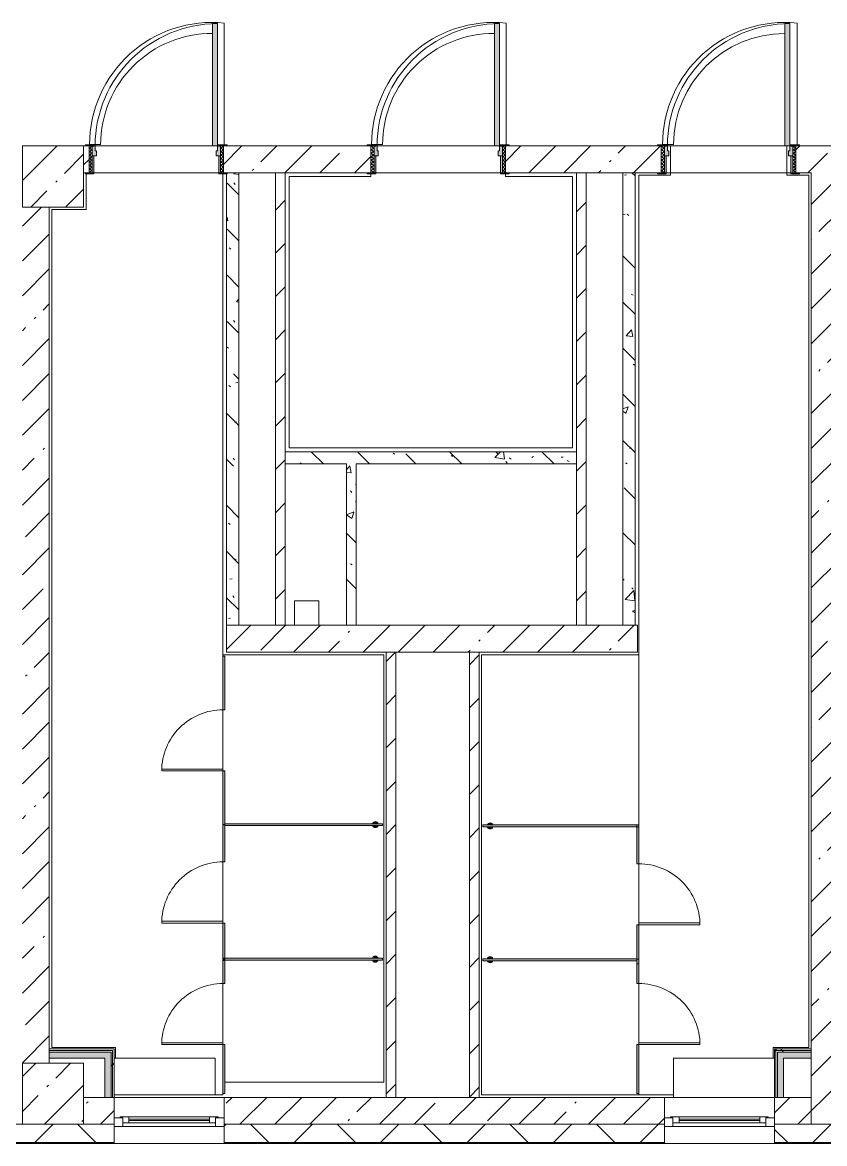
# Model space of a CAD drawing. Header units: millimetres. Extents: x -3129 to 197107, y -8553 to 29000.
# Drawn here: x 135507 to 142067, y -258 to 8910 of the extents above; entities that cross this region are included whole.
import ezdxf

# ---------------------------------------------------------------- set-up
doc = ezdxf.new("R2010")
doc.units = ezdxf.units.MM
for name, color, linetype, lineweight, true_color in [('A-DOOR-3', 7, 'Continuous', 5, 0xaaaaaa), ('A-DOOR-4', 7, 'Continuous', 5, 0xe2e2e2), ('A-DOOR-FRAM-3', 7, 'Continuous', 5, 0xe2e2e2), ('A-DOOR-FRAM-4', 7, 'Continuous', 5, 0xaaaaaa), ('A-FLOR-3', 7, 'Continuous', 5, 0xaaaaaa), ('A-GENM-2', 7, 'Continuous', 5, 0xe2ddcd), ('I-WALL-4', 7, 'Continuous', 5, 0xe7e7e7), ('I-WALL-5', 7, 'Continuous', 9, 0xe7e7e7), ('I-WALL-8', 7, 'Continuous', 5, 0x787878)]:
    doc.layers.add(name, color=color, linetype=linetype, lineweight=lineweight, true_color=true_color)
for name, color, linetype, lineweight in [('A-DOOR-6', 7, 'Continuous', 5), ('A-GENM-1', 7, 'Continuous', 5), ('A-GLAZ-1', 7, 'Continuous', 5), ('A-WALL', 7, 'Continuous', 9), ('A-WALL-6', 7, 'Continuous', 5), ('I-WALL-6', 7, 'Continuous', 5), ('S-COLS-2', 7, 'Continuous', 5)]:
    doc.layers.add(name, color=color, linetype=linetype, lineweight=lineweight)
pattern_1 = [(45, (70097.43, 0), (-285.1231, 285.1231), []), (45, (70382.56, 0), (-285.1231, 285.1231), [504.031, -100.806, 16.764, -84.042])]
pattern_2 = [(45, (70097.43, 0), (-176.7767, 176.7767), [])]
pattern_3 = [(135, (70097.43, 0), (-377.1708, -377.1708), [533.4, -88.9, 17.78, -88.9]), (135, (70097.43, 376.94), (-377.1708, -377.1708), []), (50, (70097.43, 0), (637.6445, -55.7866), [66.675, -733.425]), (355, (70097.4, 0), (-123.3494, 668.699), [53.34, -586.74]), (100.451, (70150.6, -4.65), (514.299, 612.908), [56.665, -623.315]), (46.184, (70097.4, 177.8), (948.7764, -147.15), [100.012, -1100.137]), (96.636, (70176.5, 165.5), (830.909, 865.997), [84.998, -934.973]), (351.184, (70097.4, 177.8), (830.918, 865.988), [80.01, -880.11]), (21, (70186.33, 133.35), (530.6506, -357.9283), [66.675, -733.425]), (326, (70186.3, 133.35), (216.308, 644.6585), [53.34, -586.74]), (71.451, (70230.55, 103.5), (746.9596, 286.7243), [56.665, -623.315]), (37.5, (70097.43, 0), (10.8105, 295.9426), [16.764, -562.864, 16.764, -578.866, -588.962]), (37.5, (70097.43, 0), (10.8105, 295.9426), [-1175.258, 16.764, -572.198]), (7.5, (70097.43, 0), (233.8692, 350.6318), [16.764, -322.834, 16.764, -549.529, -224.472]), (7.5, (70097.43, 0), (233.8692, 350.6318), [-905.891, 16.764, -207.708]), (327.5, (69899.19, 0), (474.5678, -20.0513), [16.764, -205.486, 16.764, -676.656, -920.115]), (327.5, (69899.19, 0), (474.5678, -20.0513), [-915.67, 16.764, -903.351]), (317.5, (69810.3, 0), (518.4522, 88.9934), [16.764, -272.161, 16.764, -443.738, -653.415]), (317.5, (69810.3, 0), (518.4522, 88.9934), [-749.427, 16.764, -636.651])]
pattern_4 = [(135, (1751.41, 174.685), (-14.14214, -14.14214), []), (225, (1751.41, 174.685), (14.14214, -14.14214), [])]
pattern_5 = [(45, (-371.384, 174.685), (-14.1421, 14.1421), []), (135, (-371.384, 174.685), (-14.1421, -14.1421), [])]
pattern_6 = [(45, (70097.4, 0), (-530.33, 530.33), []), (135, (70097.4, 0), (-530.33, -530.33), [])]

# ---------------------------------------------------------------- blocks, each defined once
blk = doc.blocks.new('BSC_Колонна _Прямоугольная - 500х500-V95-2_1_1_птичка')
at = {"layer": 'S-COLS-2'}
h = blk.add_hatch(dxfattribs=at)
h.set_pattern_fill('FP_118', color=256, style=0, pattern_type=2)
h.set_pattern_definition([(45, (-65660, -150), (-285.1231, 285.1231), []), (45, (-65374.88, -150), (-285.1231, 285.1231), [504.031, -100.806, 16.764, -84.042])])
h.paths.add_polyline_path([(-21.8, -250), (250, -250), (250, 250), (-250, 250), (-250, -250)])
for p, q in [((250, 250), (-250, 250)), ((-250, 250), (-250, -250)), ((250, -250), (250, 250)), ((-250, -250), (250, -250))]:
    blk.add_line(p, q, dxfattribs=at)
blk = doc.blocks.new('BSC_Колонна _Прямоугольная - 500х500-V98-2_1_1_птичка')
at = {"layer": 'S-COLS-2'}
h = blk.add_hatch(dxfattribs=at)
h.set_pattern_fill('FP_121', color=256, style=0, pattern_type=2)
h.set_pattern_definition([(45, (-65660, -7650), (-285.1231, 285.1231), []), (45, (-65374.88, -7650), (-285.1231, 285.1231), [504.031, -100.806, 16.764, -84.042])])
h.paths.add_polyline_path([(-21.8, -250), (250, -250), (250, 250), (-250, 250), (-250, -250)])
for p, q in [((250, 250), (-250, 250)), ((-250, 250), (-250, -250)), ((250, -250), (250, 250)), ((-250, -250), (250, -250))]:
    blk.add_line(p, q, dxfattribs=at)
blk = doc.blocks.new('120_Окно_СКБ_1Ст - 120_Окно_СКБ_1Ст 900х2500_h_-22445987-2_1_1_птичка')
at = {"layer": 'A-GLAZ-1'}
for p, q in [((-450, -127), (-450, -57)), ((-450, -57), (-380, -57)), ((450, -57), (-450, -57)), ((-380, -57), (-380, -127)), ((380, -87), (-380, -87)), ((-380, -87), (-380, -127)), ((-330, -137), (-330, -87)), ((330, -137), (330, -87)), ((380, -127), (380, -57)), ((380, -57), (450, -57)), ((380, -127), (380, -87)), ((450, -57), (450, -127)), ((-380, -127), (-450, -127)), ((-450, -127), (-400, -127)), ((-380, -127), (-400, -127)), ((-400, -127), (-400, -137)), ((-400, -137), (400, -137)), ((400, -137), (-400, -137)), ((-330, -107), (330, -107)), ((330, -117), (-330, -117)), ((450, -127), (380, -127)), ((400, -127), (380, -127)), ((400, -127), (450, -127)), ((400, -137), (400, -127))]:
    blk.add_line(p, q, dxfattribs=at)
blk = doc.blocks.new('110_Дверь_СКБ_1Ст_Внутренняя1 - Д-4_1 1100x2100h_ОО_туалет для мальч_ и дев_-32102845-2_1_1_птичка')
at = {"layer": 'A-DOOR-3'}
h = blk.add_hatch(dxfattribs=at)
h.set_pattern_fill('FP_46', color=256, style=0, pattern_type=2)
h.set_pattern_definition(pattern_4)
h.paths.add_polyline_path([(562.5, -110), (562.5, 110), (537.5, 110), (537.5, -110)])
at = {"layer": 'A-DOOR-4'}
h = blk.add_hatch(color=256, dxfattribs=at)
h.paths.add_polyline_path([(537.5, 30), (537.5, 110), (512.5, 110), (512.5, 70), (502.5, 70), (502.5, 30)])
h.paths.add_polyline_path([(-477.5, 30), (-477.5, 70), (-487.5, 70), (-487.5, 110), (-512.5, 110), (-512.5, 30)])
at = {"layer": 'A-DOOR-FRAM-3'}
for points in [[(472.5, 110), (512.5, 110), (512.5, 1110), (472.5, 1110), (472.5, 538.8)], [(-497.5, 110), (-497.5, 118), (-567.5, 118), (-567.5, 110)], [(592.5, 110), (592.5, 118), (522.5, 118), (522.5, 110)], [(-497.5, -110), (-497.5, 30), (-512.5, 30), (-512.5, -110)], [(537.5, -110), (537.5, 30), (522.5, 30), (522.5, -110)], [(-497.5, -118), (-497.5, -110), (-567.5, -110), (-567.5, -118)], [(592.5, -118), (592.5, -110), (522.5, -110), (522.5, -118)]]:
    blk.add_hatch(color=256, dxfattribs=at).paths.add_polyline_path(points)
at = {"layer": 'A-DOOR-FRAM-4'}
h = blk.add_hatch(dxfattribs=at)
h.set_pattern_fill('FP_47', color=256, style=0, pattern_type=2)
h.set_pattern_definition(pattern_5)
h.paths.add_polyline_path([(-512.5, -110), (-512.5, 110), (-537.5, 110), (-537.5, -110)])
at = {"layer": 'A-DOOR-3'}
for p, q in [((512.5, 1110), (472.5, 1110)), ((472.5, 1110), (472.5, 110)), ((512.5, 110), (512.5, 1110)), ((472.5, 110), (512.5, 110))]:
    blk.add_line(p, q, dxfattribs=at)
blk.add_arc((512.5, 110), 1000, 90, 180, dxfattribs=at)
at = {"layer": 'A-DOOR-FRAM-4'}
for p, q in [((-497.5, 118), (-567.5, 118)), ((-567.5, 118), (-567.5, 110)), ((-567.5, 110), (-497.5, 110)), ((-512.5, 110), (-537.5, 110)), ((-537.5, 110), (-537.5, -110)), ((-487.5, 110), (-512.5, 110)), ((-512.5, 110), (-512.5, 30)), ((-512.5, -110), (-512.5, 110)), ((-497.5, 110), (-512.5, 110)), ((-512.5, 110), (-512.5, 109)), ((-512.5, 109), (-497.5, 109)), ((-497.5, 110), (-497.5, 118)), ((-497.5, 109), (-497.5, 110)), ((-487.5, 70), (-487.5, 110)), ((512.5, 110), (512.5, 70)), ((537.5, 110), (512.5, 110)), ((592.5, 118), (522.5, 118)), ((522.5, 118), (522.5, 110)), ((537.5, 110), (522.5, 110)), ((522.5, 110), (522.5, 109)), ((522.5, 110), (592.5, 110)), ((522.5, 109), (537.5, 109)), ((537.5, 30), (537.5, 110)), ((562.5, 110), (537.5, 110)), ((537.5, 110), (537.5, -110)), ((537.5, 109), (537.5, 110)), ((562.5, -110), (562.5, 110)), ((592.5, 110), (592.5, 118)), ((-512.5, 30), (-477.5, 30)), ((-497.5, 30), (-512.5, 30)), ((-512.5, 30), (-512.5, -110)), ((-497.5, -110), (-497.5, 30)), ((-477.5, 70), (-487.5, 70)), ((-477.5, 30), (-477.5, 70)), ((512.5, 70), (502.5, 70)), ((502.5, 70), (502.5, 30)), ((502.5, 30), (537.5, 30)), ((537.5, 30), (522.5, 30)), ((522.5, 30), (522.5, -110)), ((537.5, -110), (537.5, 30)), ((-497.5, -110), (-567.5, -110)), ((-567.5, -110), (-567.5, -118)), ((-567.5, -118), (-497.5, -118)), ((-537.5, -110), (-512.5, -110)), ((-512.5, -110), (-497.5, -110)), ((-497.5, -118), (-497.5, -110)), ((522.5, -110), (537.5, -110)), ((592.5, -110), (522.5, -110)), ((522.5, -110), (522.5, -118)), ((522.5, -118), (592.5, -118)), ((537.5, -110), (562.5, -110)), ((592.5, -118), (592.5, -110))]:
    blk.add_line(p, q, dxfattribs=at)
blk = doc.blocks.new('110_Дверь_СКБ_1Ст_Внутренняя1 - Д-4 1100x2100h_су мгн-31586709-2_1_1_птичка')
at = {"layer": 'A-DOOR-3'}
h = blk.add_hatch(dxfattribs=at)
h.set_pattern_fill('FP_46', color=256, style=0, pattern_type=2)
h.set_pattern_definition(pattern_4)
h.paths.add_polyline_path([(562.5, -110), (562.5, 110), (537.5, 110), (537.5, -110), (550.3, -110)])
at = {"layer": 'A-DOOR-4'}
h = blk.add_hatch(color=256, dxfattribs=at)
h.paths.add_polyline_path([(537.5, 30), (537.5, 110), (512.5, 110), (512.5, 70), (502.5, 70), (502.5, 30)])
h.paths.add_polyline_path([(-477.5, 30), (-477.5, 70), (-487.5, 70), (-487.5, 110), (-512.5, 110), (-512.5, 30)])
at = {"layer": 'A-DOOR-FRAM-3'}
for points in [[(472.5, 110), (512.5, 110), (512.5, 1110), (472.5, 1110), (472.5, 538.8)], [(-497.5, 110), (-497.5, 118), (-567.5, 118), (-567.5, 110)], [(522.5, 110), (592.5, 110), (592.5, 118), (522.5, 118)], [(-497.5, -110), (-497.5, 30), (-512.5, 30), (-512.5, -110)], [(537.5, -110), (537.5, 30), (522.5, 30), (522.5, -110)], [(-497.5, -118), (-497.5, -110), (-567.5, -110), (-567.5, -118)], [(522.5, -118), (592.5, -118), (592.5, -110), (522.5, -110)]]:
    blk.add_hatch(color=256, dxfattribs=at).paths.add_polyline_path(points)
at = {"layer": 'A-DOOR-FRAM-4'}
h = blk.add_hatch(dxfattribs=at)
h.set_pattern_fill('FP_47', color=256, style=0, pattern_type=2)
h.set_pattern_definition(pattern_5)
h.paths.add_polyline_path([(-512.5, -110), (-512.5, 110), (-537.5, 110), (-537.5, -110)])
at = {"layer": 'A-DOOR-3'}
for p, q in [((512.5, 1110), (472.5, 1110)), ((472.5, 1110), (472.5, 110)), ((512.5, 110), (512.5, 1110)), ((472.5, 110), (512.5, 110))]:
    blk.add_line(p, q, dxfattribs=at)
blk.add_arc((512.5, 110), 1000, 90, 180, dxfattribs=at)
at = {"layer": 'A-DOOR-FRAM-4'}
for p, q in [((-497.5, 118), (-567.5, 118)), ((-567.5, 118), (-567.5, 110)), ((-567.5, 110), (-497.5, 110)), ((-512.5, 110), (-537.5, 110)), ((-537.5, 110), (-537.5, -110)), ((-487.5, 110), (-512.5, 110)), ((-512.5, 110), (-512.5, 30)), ((-512.5, -110), (-512.5, 110)), ((-497.5, 110), (-512.5, 110)), ((-512.5, 110), (-512.5, 109)), ((-512.5, 109), (-497.5, 109)), ((-497.5, 110), (-497.5, 118)), ((-497.5, 109), (-497.5, 110)), ((-487.5, 70), (-487.5, 110)), ((512.5, 110), (512.5, 70)), ((537.5, 110), (512.5, 110)), ((592.5, 118), (522.5, 118)), ((522.5, 118), (522.5, 110)), ((537.5, 110), (522.5, 110)), ((522.5, 110), (522.5, 109)), ((522.5, 110), (592.5, 110)), ((522.5, 109), (537.5, 109)), ((537.5, 30), (537.5, 110)), ((562.5, 110), (537.5, 110)), ((537.5, 110), (537.5, -110)), ((537.5, 109), (537.5, 110)), ((562.5, -110), (562.5, 110)), ((592.5, 110), (592.5, 118)), ((-512.5, 30), (-477.5, 30)), ((-497.5, 30), (-512.5, 30)), ((-512.5, 30), (-512.5, -110)), ((-497.5, -110), (-497.5, 30)), ((-477.5, 70), (-487.5, 70)), ((-477.5, 30), (-477.5, 70)), ((512.5, 70), (502.5, 70)), ((502.5, 70), (502.5, 30)), ((502.5, 30), (537.5, 30)), ((537.5, 30), (522.5, 30)), ((522.5, 30), (522.5, -110)), ((537.5, -110), (537.5, 30)), ((-497.5, -110), (-567.5, -110)), ((-567.5, -110), (-567.5, -118)), ((-567.5, -118), (-497.5, -118)), ((-537.5, -110), (-512.5, -110)), ((-512.5, -110), (-497.5, -110)), ((-497.5, -118), (-497.5, -110)), ((522.5, -110), (537.5, -110)), ((592.5, -110), (522.5, -110)), ((522.5, -110), (522.5, -118)), ((522.5, -118), (592.5, -118)), ((537.5, -110), (562.5, -110)), ((592.5, -118), (592.5, -110))]:
    blk.add_line(p, q, dxfattribs=at)
blk = doc.blocks.new('131_Сантехническая перегородка_Дверь_ поз_4 - СД-1-V220-2_1_1_птичка')
at = {"layer": 'A-GENM-2'}
for points in [[(-190, -8), (250, -8), (250, 8), (-190, 8)], [(750, -8), (1190, -8), (1190, 8), (750, 8)]]:
    blk.add_hatch(color=256, dxfattribs=at).paths.add_polyline_path(points)
at = {"layer": 'A-DOOR-6'}
for p, q in [((266, 508), (250, 508)), ((250, 8), (250, 508)), ((266, 8), (266, 508)), ((266, 8), (250, 8))]:
    blk.add_line(p, q, dxfattribs=at)
blk.add_arc((250, 8), 500, 360, 90, dxfattribs=at)
at = {"layer": 'A-GENM-1'}
for p, q in [((250, 8), (-190, 8)), ((-190, 8), (-190, -8)), ((250, -8), (250, 8)), ((1190, 8), (750, 8)), ((750, 8), (750, -8)), ((1190, -8), (1190, 8)), ((-190, -8), (250, -8)), ((750, -8), (1190, -8))]:
    blk.add_line(p, q, dxfattribs=at)
blk = doc.blocks.new('131_Сантехническая перегородка_Дверь - СД-1-V221-2_1_1_птичка')
at = {"layer": 'A-GENM-2'}
for points in [[(0, -8), (317.3, -8), (317.3, 8), (0, 8)], [(817.3, 8), (817.3, -8), (1134.7, -8), (1134.7, 8)]]:
    blk.add_hatch(color=256, dxfattribs=at).paths.add_polyline_path(points)
at = {"layer": 'A-DOOR-6'}
for p, q in [((333.3, -8), (317.3, -8)), ((317.3, -8), (317.3, -508)), ((333.3, -8), (333.3, -508)), ((333.3, -508), (317.3, -508))]:
    blk.add_line(p, q, dxfattribs=at)
blk.add_arc((317.3, -8), 500, 270, 0, dxfattribs=at)
at = {"layer": 'A-GENM-1'}
for p, q in [((317.3, 8), (0, 8)), ((0, 8), (0, -8)), ((317.3, -8), (317.3, 8)), ((1134.7, 8), (817.3, 8)), ((817.3, 8), (817.3, -8)), ((1134.7, -8), (1134.7, 8)), ((0, -8), (317.3, -8)), ((817.3, -8), (1134.7, -8))]:
    blk.add_line(p, q, dxfattribs=at)
blk = doc.blocks.new('131_Сантехническая перегородка_Дверь - СД-1-V222-2_1_1_птичка')
at = {"layer": 'A-GENM-2'}
for points in [[(0, -8), (305.2, -8), (305.2, 8), (0, 8)], [(805.2, -8), (1110.4, -8), (1110.4, 8), (805.2, 8)]]:
    blk.add_hatch(color=256, dxfattribs=at).paths.add_polyline_path(points)
at = {"layer": 'A-DOOR-6'}
for p, q in [((321.2, 508), (305.2, 508)), ((305.2, 8), (305.2, 508)), ((321.2, 8), (321.2, 508)), ((321.2, 8), (305.2, 8))]:
    blk.add_line(p, q, dxfattribs=at)
blk.add_arc((305.2, 8), 500, 360, 90, dxfattribs=at)
at = {"layer": 'A-GENM-1'}
for p, q in [((305.2, 8), (0, 8)), ((0, 8), (0, -8)), ((305.2, -8), (305.2, 8)), ((1110.4, 8), (805.2, 8)), ((805.2, 8), (805.2, -8)), ((1110.4, -8), (1110.4, 8)), ((0, -8), (305.2, -8)), ((805.2, -8), (1110.4, -8))]:
    blk.add_line(p, q, dxfattribs=at)
blk = doc.blocks.new('131_Сантехническая перегородка_Дверь_сдвиг_ - СД-1-V223-2_1_1_птичка')
at = {"layer": 'A-GENM-2'}
for points in [[(0, -8), (400, -8), (400, 8), (0, 8)], [(900, -8), (1100, -8), (1100, 8), (900, 8)]]:
    blk.add_hatch(color=256, dxfattribs=at).paths.add_polyline_path(points)
at = {"layer": 'A-DOOR-6'}
for p, q in [((416, 508), (400, 508)), ((400, 8), (400, 508)), ((416, 8), (416, 508)), ((416, 8), (400, 8))]:
    blk.add_line(p, q, dxfattribs=at)
blk.add_arc((400, 8), 500, 360, 90, dxfattribs=at)
at = {"layer": 'A-GENM-1'}
for p, q in [((400, 8), (0, 8)), ((0, 8), (0, -8)), ((400, -8), (400, 8)), ((1100, 8), (900, 8)), ((900, 8), (900, -8)), ((1100, -8), (1100, 8)), ((0, -8), (400, -8)), ((900, -8), (1100, -8))]:
    blk.add_line(p, q, dxfattribs=at)
blk = doc.blocks.new('131_Сантехническая перегородка_Дверь_сдвиг_ - СД-1-V224-2_1_1_птичка')
at = {"layer": 'A-GENM-2'}
for points in [[(0, -8), (400, -8), (400, 8), (0, 8)], [(900, 8), (900, -8), (1100, -8), (1100, 8)]]:
    blk.add_hatch(color=256, dxfattribs=at).paths.add_polyline_path(points)
at = {"layer": 'A-DOOR-6'}
for p, q in [((416, -8), (400, -8)), ((400, -8), (400, -508)), ((416, -8), (416, -508)), ((416, -508), (400, -508))]:
    blk.add_line(p, q, dxfattribs=at)
blk.add_arc((400, -8), 500, 270, 0, dxfattribs=at)
at = {"layer": 'A-GENM-1'}
for p, q in [((400, 8), (0, 8)), ((0, 8), (0, -8)), ((400, -8), (400, 8)), ((1100, 8), (900, 8)), ((900, 8), (900, -8)), ((1100, -8), (1100, 8)), ((0, -8), (400, -8)), ((900, -8), (1100, -8))]:
    blk.add_line(p, q, dxfattribs=at)
blk = doc.blocks.new('131_Сантехническая перегородка - СП-4-V225-2_1_1_птичка')
at = {"layer": 'A-GENM-2'}
blk.add_hatch(color=256, dxfattribs=at).paths.add_polyline_path([(1330, -8), (1330, 8), (55.2, 8), (55.2, -8), (227.5, -8)])
at = {"layer": 'A-GENM-1'}
for p, q in [((1330, 8), (55.2, 8)), ((55.2, 8), (55.2, -8)), ((1330, -8), (1330, 8)), ((55.2, -8), (1330, -8))]:
    blk.add_line(p, q, dxfattribs=at)
at = {"layer": 'A-GENM-1', "flags": 128}
for points in [[(126.7, 8), (126.3, 8.5), (126, 9), (125.6, 9.5), (125.2, 9.9), (124.8, 10.4), (124.4, 10.8), (123.9, 11.2), (123.5, 11.6), (123, 12), (122.5, 12.3), (122, 12.7), (121.5, 13), (121, 13.3), (120.5, 13.6), (119.9, 13.8), (119.4, 14), (118.8, 14.3), (118.2, 14.4), (117.6, 14.6), (117, 14.7), (116.5, 14.9), (115.9, 14.9), (115.3, 15), (114.7, 15.1), (114.1, 15.1), (113.5, 15.1), (112.8, 15), (112.2, 15), (111.7, 14.9), (111.1, 14.8), (110.5, 14.7), (109.9, 14.5), (109.3, 14.4), (108.7, 14.2), (108.2, 13.9), (107.6, 13.7), (107.1, 13.4), (106.5, 13.2), (106, 12.9), (105.5, 12.5), (105, 12.2), (104.5, 11.8), (104.1, 11.4), (103.6, 11), (103.2, 10.6), (102.8, 10.2), (102.4, 9.7), (102, 9.3), (101.6, 8.8), (101.3, 8.3), (101.1, 8)], [(101.1, -8), (101.4, -8.5), (101.8, -9), (102.2, -9.5), (102.6, -9.9), (103, -10.4), (103.4, -10.8), (103.8, -11.2), (104.3, -11.6), (104.7, -12), (105.2, -12.3), (105.7, -12.7), (106.2, -13), (106.8, -13.3), (107.3, -13.6), (107.9, -13.8), (108.4, -14), (109, -14.3), (109.6, -14.4), (110.1, -14.6), (110.7, -14.7), (111.3, -14.9), (111.9, -14.9), (112.5, -15), (113.1, -15.1), (113.7, -15.1), (114.3, -15.1), (114.9, -15), (115.5, -15), (116.1, -14.9), (116.7, -14.8), (117.3, -14.7), (117.9, -14.5), (118.5, -14.4), (119, -14.2), (119.6, -13.9), (120.2, -13.7), (120.7, -13.4), (121.2, -13.2), (121.7, -12.9), (122.3, -12.5), (122.7, -12.2), (123.2, -11.8), (123.7, -11.4), (124.1, -11), (124.6, -10.6), (125, -10.2), (125.4, -9.7), (125.8, -9.3), (126.1, -8.8), (126.5, -8.3), (126.7, -8)]]:
    blk.add_lwpolyline(points, dxfattribs=at)
at = {"layer": 'A-GENM-1'}
for radius, start, end in [(24.6, 19.91127, 160.08873), (17.6, 45, 135), (17.6, 45, 135), (15.1, 45, 135), (24.6, 199.91127, 340.08873), (17.6, 225, 315), (17.6, 225, 315), (15.1, 225, 315)]:
    blk.add_arc((113.9, 0), radius, start, end, dxfattribs=at)
blk = doc.blocks.new('131_Сантехническая перегородка - СП-4-V226-2_1_1_птичка')
at = {"layer": 'A-GENM-2'}
blk.add_hatch(color=256, dxfattribs=at).paths.add_polyline_path([(1330, -8), (1330, 8), (71.3, 8), (71.3, -8), (243.6, -8)])
at = {"layer": 'A-GENM-1'}
for p, q in [((1330, 8), (71.3, 8)), ((71.3, 8), (71.3, -8)), ((1330, -8), (1330, 8)), ((71.3, -8), (1330, -8))]:
    blk.add_line(p, q, dxfattribs=at)
at = {"layer": 'A-GENM-1', "flags": 128}
for points in [[(142.8, 8), (142.5, 8.5), (142.1, 9), (141.8, 9.5), (141.4, 9.9), (141, 10.4), (140.5, 10.8), (140.1, 11.2), (139.6, 11.6), (139.2, 12), (138.7, 12.3), (138.2, 12.7), (137.7, 13), (137.1, 13.3), (136.6, 13.6), (136.1, 13.8), (135.5, 14), (134.9, 14.3), (134.4, 14.4), (133.8, 14.6), (133.2, 14.7), (132.6, 14.9), (132, 14.9), (131.4, 15), (130.8, 15.1), (130.2, 15.1), (129.6, 15.1), (129, 15), (128.4, 15), (127.8, 14.9), (127.2, 14.8), (126.6, 14.7), (126, 14.5), (125.4, 14.4), (124.9, 14.2), (124.3, 13.9), (123.8, 13.7), (123.2, 13.4), (122.7, 13.2), (122.2, 12.9), (121.7, 12.5), (121.2, 12.2), (120.7, 11.8), (120.2, 11.4), (119.8, 11), (119.3, 10.6), (118.9, 10.2), (118.5, 9.7), (118.1, 9.3), (117.8, 8.8), (117.4, 8.3), (117.3, 8)], [(117.3, -8), (117.6, -8.5), (117.9, -9), (118.3, -9.5), (118.7, -9.9), (119.1, -10.4), (119.5, -10.8), (120, -11.2), (120.4, -11.6), (120.9, -12), (121.4, -12.3), (121.9, -12.7), (122.4, -13), (122.9, -13.3), (123.5, -13.6), (124, -13.8), (124.6, -14), (125.1, -14.3), (125.7, -14.4), (126.3, -14.6), (126.9, -14.7), (127.5, -14.9), (128.1, -14.9), (128.7, -15), (129.3, -15.1), (129.9, -15.1), (130.5, -15.1), (131.1, -15), (131.7, -15), (132.3, -14.9), (132.9, -14.8), (133.4, -14.7), (134, -14.5), (134.6, -14.4), (135.2, -14.2), (135.7, -13.9), (136.3, -13.7), (136.8, -13.4), (137.4, -13.2), (137.9, -12.9), (138.4, -12.5), (138.9, -12.2), (139.4, -11.8), (139.8, -11.4), (140.3, -11), (140.7, -10.6), (141.1, -10.2), (141.5, -9.7), (141.9, -9.3), (142.3, -8.8), (142.6, -8.3), (142.8, -8)]]:
    blk.add_lwpolyline(points, dxfattribs=at)
at = {"layer": 'A-GENM-1'}
for radius, start, end in [(24.6, 19.91127, 160.08873), (17.6, 45, 135), (17.6, 45, 135), (15.1, 45, 135), (24.6, 199.91127, 340.08873), (17.6, 225, 315), (17.6, 225, 315), (15.1, 225, 315)]:
    blk.add_arc((130, 0), radius, start, end, dxfattribs=at)
blk = doc.blocks.new('131_Сантехническая перегородка - СП-4-V227-2_1_1_птичка')
at = {"layer": 'A-GENM-2'}
blk.add_hatch(color=256, dxfattribs=at).paths.add_polyline_path([(1330, 8), (39.9, 8), (39.9, -8), (1330, -8)])
at = {"layer": 'A-GENM-1'}
for p, q in [((1330, 8), (39.9, 8)), ((39.9, 8), (39.9, -8)), ((1330, -8), (1330, 8)), ((39.9, -8), (1330, -8))]:
    blk.add_line(p, q, dxfattribs=at)
at = {"layer": 'A-GENM-1', "flags": 128}
for points in [[(111.4, 8), (111, 8.5), (110.7, 9), (110.3, 9.5), (109.9, 9.9), (109.5, 10.4), (109.1, 10.8), (108.6, 11.2), (108.2, 11.6), (107.7, 12), (107.2, 12.3), (106.7, 12.7), (106.2, 13), (105.7, 13.3), (105.2, 13.6), (104.6, 13.8), (104, 14), (103.5, 14.3), (102.9, 14.4), (102.3, 14.6), (101.7, 14.7), (101.1, 14.9), (100.6, 14.9), (100, 15), (99.4, 15.1), (98.7, 15.1), (98.1, 15.1), (97.5, 15), (96.9, 15), (96.3, 14.9), (95.8, 14.8), (95.2, 14.7), (94.6, 14.5), (94, 14.4), (93.4, 14.2), (92.9, 13.9), (92.3, 13.7), (91.8, 13.4), (91.2, 13.2), (90.7, 12.9), (90.2, 12.5), (89.7, 12.2), (89.2, 11.8), (88.8, 11.4), (88.3, 11), (87.9, 10.6), (87.5, 10.2), (87.1, 9.7), (86.7, 9.3), (86.3, 8.8), (86, 8.3), (85.8, 8)], [(85.8, -8), (86.1, -8.5), (86.5, -9), (86.9, -9.5), (87.2, -9.9), (87.6, -10.4), (88.1, -10.8), (88.5, -11.2), (89, -11.6), (89.4, -12), (89.9, -12.3), (90.4, -12.7), (90.9, -13), (91.5, -13.3), (92, -13.6), (92.6, -13.8), (93.1, -14), (93.7, -14.3), (94.3, -14.4), (94.8, -14.6), (95.4, -14.7), (96, -14.9), (96.6, -14.9), (97.2, -15), (97.8, -15.1), (98.4, -15.1), (99, -15.1), (99.6, -15), (100.2, -15), (100.8, -14.9), (101.4, -14.8), (102, -14.7), (102.6, -14.5), (103.2, -14.4), (103.7, -14.2), (104.3, -13.9), (104.8, -13.7), (105.4, -13.4), (105.9, -13.2), (106.4, -12.9), (106.9, -12.5), (107.4, -12.2), (107.9, -11.8), (108.4, -11.4), (108.8, -11), (109.3, -10.6), (109.7, -10.2), (110.1, -9.7), (110.5, -9.3), (110.8, -8.8), (111.2, -8.3), (111.4, -8)]]:
    blk.add_lwpolyline(points, dxfattribs=at)
at = {"layer": 'A-GENM-1'}
for radius, start, end in [(24.6, 19.91127, 160.08873), (17.6, 45, 135), (17.6, 45, 135), (15.1, 45, 135), (24.6, 199.91127, 340.08873), (17.6, 225, 315), (17.6, 225, 315), (15.1, 225, 315)]:
    blk.add_arc((98.6, 0), radius, start, end, dxfattribs=at)
blk = doc.blocks.new('131_Сантехническая перегородка - СП-4-V228-2_1_1_птичка')
at = {"layer": 'A-GENM-2'}
blk.add_hatch(color=256, dxfattribs=at).paths.add_polyline_path([(1330, 8), (25.5, 8), (25.5, -8), (1330, -8)])
at = {"layer": 'A-GENM-1'}
for p, q in [((1330, 8), (25.5, 8)), ((25.5, 8), (25.5, -8)), ((1330, -8), (1330, 8)), ((25.5, -8), (1330, -8))]:
    blk.add_line(p, q, dxfattribs=at)
at = {"layer": 'A-GENM-1', "flags": 128}
for points in [[(97, 8), (96.7, 8.5), (96.3, 9), (95.9, 9.5), (95.5, 9.9), (95.1, 10.4), (94.7, 10.8), (94.3, 11.2), (93.8, 11.6), (93.3, 12), (92.9, 12.3), (92.4, 12.7), (91.8, 13), (91.3, 13.3), (90.8, 13.6), (90.2, 13.8), (89.7, 14), (89.1, 14.3), (88.5, 14.4), (88, 14.6), (87.4, 14.7), (86.8, 14.9), (86.2, 14.9), (85.6, 15), (85, 15.1), (84.4, 15.1), (83.8, 15.1), (83.2, 15), (82.6, 15), (82, 14.9), (81.4, 14.8), (80.8, 14.7), (80.2, 14.5), (79.6, 14.4), (79.1, 14.2), (78.5, 13.9), (77.9, 13.7), (77.4, 13.4), (76.9, 13.2), (76.4, 12.9), (75.8, 12.5), (75.3, 12.2), (74.9, 11.8), (74.4, 11.4), (74, 11), (73.5, 10.6), (73.1, 10.2), (72.7, 9.7), (72.3, 9.3), (72, 8.8), (71.6, 8.3), (71.4, 8)], [(71.4, -8), (71.8, -8.5), (72.1, -9), (72.5, -9.5), (72.9, -9.9), (73.3, -10.4), (73.7, -10.8), (74.1, -11.2), (74.6, -11.6), (75.1, -12), (75.6, -12.3), (76.1, -12.7), (76.6, -13), (77.1, -13.3), (77.6, -13.6), (78.2, -13.8), (78.7, -14), (79.3, -14.3), (79.9, -14.4), (80.5, -14.6), (81.1, -14.7), (81.6, -14.9), (82.2, -14.9), (82.8, -15), (83.4, -15.1), (84, -15.1), (84.6, -15.1), (85.2, -15), (85.8, -15), (86.4, -14.9), (87, -14.8), (87.6, -14.7), (88.2, -14.5), (88.8, -14.4), (89.4, -14.2), (89.9, -13.9), (90.5, -13.7), (91, -13.4), (91.6, -13.2), (92.1, -12.9), (92.6, -12.5), (93.1, -12.2), (93.6, -11.8), (94, -11.4), (94.5, -11), (94.9, -10.6), (95.3, -10.2), (95.7, -9.7), (96.1, -9.3), (96.5, -8.8), (96.8, -8.3), (97, -8)]]:
    blk.add_lwpolyline(points, dxfattribs=at)
at = {"layer": 'A-GENM-1'}
for radius, start, end in [(24.6, 19.91127, 160.08873), (17.6, 45, 135), (17.6, 45, 135), (15.1, 45, 135), (24.6, 199.91127, 340.08873), (17.6, 225, 315), (17.6, 225, 315), (15.1, 225, 315)]:
    blk.add_arc((84.2, 0), radius, start, end, dxfattribs=at)

msp = doc.modelspace()

# ---------------------------------------------------------------- hatches: boundary and pattern name
at = {"layer": 'A-WALL-6'}
h = msp.add_hatch(dxfattribs=at)
h.set_pattern_fill('FP_124', color=256, style=0, pattern_type=2)
h.set_pattern_definition([(45, (70097.43, 0), (-353.5534, 353.5534), []), (135, (70097.43, 0), (-353.5534, -353.5534), [])])
h.paths.add_polyline_path([(145797.4, -250), (145797.4, -100), (141657.4, -100), (141657.4, -250), (145010.9, -250)])
h.paths.add_polyline_path([(139445.7, -250), (140757.4, -250), (140757.4, -100), (137157.4, -100), (137157.4, -250), (137590.7, -250)])
h.paths.add_polyline_path([(128157.4, -250), (128907.4, -250), (128907.4, -100), (128157.4, -100)])
h.paths.add_polyline_path([(127007.4, -250), (127257.4, -250), (127257.4, -100), (126507.4, -100), (126507.4, -250), (126924.2, -250)])
h.paths.add_polyline_path([(131007.4, -250), (132157.4, -250), (132157.4, -100), (131007.4, -100)])
h.paths.add_polyline_path([(135257.4, -250), (136257.4, -250), (136257.4, -100), (135257.4, -100)])
h.paths.add_polyline_path([(113507.4, -250), (114133.8, -250), (114133.8, -100), (112757.4, -100), (112757.4, -250), (113475.2, -250)])
h.paths.add_polyline_path([(122007.4, -250), (123407.4, -250), (123407.4, -100), (122007.4, -100)])
h.paths.add_polyline_path([(118907.4, -250), (118907.4, -100), (117507.4, -100), (117507.4, -250), (118112.8, -250)])
h.paths.add_polyline_path([(115033.8, -250), (115407.4, -250), (115407.4, -100), (115033.8, -100)])
h.paths.add_polyline_path([(108857.4, -250), (109657.4, -250), (109657.4, -100), (108857.4, -100), (108857.4, -176.4)])
at = {"layer": 'I-WALL-4'}
for points in [[(136182.4, 440.5), (136232.4, 440.5), (136232.4, 490.5), (135727.4, 490.5), (135727.4, 440.5), (135735.7, 440.5)], [(141732.4, 120), (141732.4, 440.5), (141682.4, 440.5), (141682.4, 120)]]:
    msp.add_hatch(color=256, dxfattribs=at).paths.add_polyline_path(points)
at = {"layer": 'I-WALL-5'}
for points in [[(141957.4, 440.5), (141957.4, 490.5), (141682.4, 490.5), (141682.4, 440.5), (141732.4, 440.5)], [(136232.4, 120), (136232.4, 440.5), (136182.4, 440.5), (136182.4, 120)]]:
    msp.add_hatch(color=256, dxfattribs=at).paths.add_polyline_path(points)
at = {"layer": 'I-WALL-6'}
h = msp.add_hatch(dxfattribs=at)
h.set_pattern_fill('FP_132', color=256, style=0, pattern_type=2)
h.set_pattern_definition(pattern_1)
h.paths.add_polyline_path([(137577.4, 7680), (138357.9, 7680), (138357.9, 7900), (137152.4, 7900), (137152.4, 7680), (137277.4, 7680)])
h.paths.add_polyline_path([(136052.4, 7680), (136052.4, 7900), (136007.4, 7900), (136007.4, 7680), (136022.4, 7680)])
h.paths.add_polyline_path([(141832.4, 7680), (141957.4, 7680), (141957.4, 7900), (141832.4, 7900), (141832.4, 7750.3)])
h.paths.add_polyline_path([(140117.4, 7680), (140732.4, 7680), (140732.4, 7900), (139457.9, 7900), (139457.9, 7680), (140037.4, 7680)])
h = msp.add_hatch(dxfattribs=at)
h.set_pattern_fill('FP_132', color=256, style=0, pattern_type=2)
h.set_pattern_definition(pattern_1)
h.paths.add_polyline_path([(142177.4, 120), (142177.4, 7900), (141957.4, 7900), (141957.4, 120)])
h = msp.add_hatch(dxfattribs=at)
h.set_pattern_fill('FP_136', color=256, style=0, pattern_type=2)
h.set_pattern_definition(pattern_2)
h.paths.add_polyline_path([(137657.4, 3980), (137657.4, 7680), (137577.4, 7680), (137577.4, 3980), (137590.7, 3980)])
h = msp.add_hatch(dxfattribs=at)
h.set_pattern_fill('FP_136', color=256, style=0, pattern_type=2)
h.set_pattern_definition(pattern_2)
h.paths.add_polyline_path([(140117.4, 3980), (140117.4, 7680), (140037.4, 7680), (140037.4, 3980)])
h = msp.add_hatch(dxfattribs=at)
h.set_pattern_fill('FP_132', color=256, style=0, pattern_type=2)
h.set_pattern_definition(pattern_1)
h.paths.add_polyline_path([(135507.4, 400), (135727.4, 400), (135727.4, 7400), (135507.4, 7400), (135507.4, 808.9)])
h = msp.add_hatch(dxfattribs=at)
h.set_pattern_fill('FP_132', color=256, style=0, pattern_type=2)
h.set_pattern_definition(pattern_1)
h.paths.add_polyline_path([(139162.4, 3760), (140537.4, 3760), (140537.4, 3980), (137177.4, 3980), (137177.4, 3760), (138562.4, 3760)])
h = msp.add_hatch(dxfattribs=at)
h.set_pattern_fill('FP_136', color=256, style=0, pattern_type=2)
h.set_pattern_definition(pattern_2)
h.paths.add_polyline_path([(138562.4, 120), (138562.4, 3760), (138482.4, 3760), (138482.4, 120)])
h = msp.add_hatch(dxfattribs=at)
h.set_pattern_fill('FP_136', color=256, style=0, pattern_type=2)
h.set_pattern_definition(pattern_2)
h.paths.add_polyline_path([(139242.4, 120), (139242.4, 3760), (139162.4, 3760), (139162.4, 120)])
h = msp.add_hatch(dxfattribs=at)
h.set_pattern_fill('FP_228', color=256, style=0, pattern_type=2)
h.set_pattern_definition(pattern_6)
h.paths.add_polyline_path([(136244.9, 120), (136244.9, 490.5), (136232.4, 490.5), (136232.4, 120)])
h = msp.add_hatch(dxfattribs=at)
h.set_pattern_fill('FP_228', color=256, style=0, pattern_type=2)
h.set_pattern_definition(pattern_6)
h.paths.add_polyline_path([(136257.4, 120), (136257.4, 503), (136244.9, 503), (136244.9, 120)])
h = msp.add_hatch(dxfattribs=at)
h.set_pattern_fill('FP_228', color=256, style=0, pattern_type=2)
h.set_pattern_definition(pattern_6)
h.paths.add_polyline_path([(141957.4, 503), (141957.4, 515.5), (141657.4, 515.5), (141657.4, 503), (141669.9, 503)])
h = msp.add_hatch(dxfattribs=at)
h.set_pattern_fill('FP_228', color=256, style=0, pattern_type=2)
h.set_pattern_definition(pattern_6)
h.paths.add_polyline_path([(141669.9, 120), (141669.9, 503), (141657.4, 503), (141657.4, 120)])
h = msp.add_hatch(dxfattribs=at)
h.set_pattern_fill('FP_228', color=256, style=0, pattern_type=2)
h.set_pattern_definition(pattern_6)
h.paths.add_polyline_path([(141957.4, 490.5), (141957.4, 503), (141669.9, 503), (141669.9, 490.5), (141682.4, 490.5)])
h = msp.add_hatch(dxfattribs=at)
h.set_pattern_fill('FP_132', color=256, style=0, pattern_type=2)
h.set_pattern_definition(pattern_1)
h.paths.add_polyline_path([(141764.5, -100), (141957.4, -100), (141957.4, 120), (141657.4, 120), (141657.4, -100)])
h.paths.add_polyline_path([(140757.4, -100), (140757.4, 120), (137157.4, 120), (137157.4, -100), (139445.7, -100)])
h.paths.add_polyline_path([(136007.4, -100), (136257.4, -100), (136257.4, 120), (136007.4, 120)])
h = msp.add_hatch(dxfattribs=at)
h.set_pattern_fill('FP_132', color=256, style=0, pattern_type=2)
h.set_pattern_definition(pattern_1)
h.paths.add_polyline_path([(145577.4, -100), (145577.4, 120), (141957.4, 120), (141957.4, -100), (145010.9, -100)])
at = {"layer": 'I-WALL-8'}
h = msp.add_hatch(dxfattribs=at)
h.set_pattern_fill('FP_143', color=256, style=0, pattern_type=2)
h.set_pattern_definition(pattern_3)
h.paths.add_polyline_path([(137277.4, 3980), (137277.4, 7680), (137182.4, 7680), (137177.4, 3980)])
h = msp.add_hatch(dxfattribs=at)
h.set_pattern_fill('FP_143', color=256, style=0, pattern_type=2)
h.set_pattern_definition(pattern_3)
h.paths.add_polyline_path([(140517.4, 3980), (140517.4, 7680), (140417.4, 7680), (140417.4, 3980)])
h = msp.add_hatch(dxfattribs=at)
h.set_pattern_fill('FP_143', color=256, style=0, pattern_type=2)
h.set_pattern_definition(pattern_3)
h.paths.add_polyline_path([(140037.4, 5300), (140037.4, 5400), (137657.4, 5400), (137657.4, 5300), (139445.7, 5300)])
h = msp.add_hatch(dxfattribs=at)
h.set_pattern_fill('FP_143', color=256, style=0, pattern_type=2)
h.set_pattern_definition(pattern_3)
h.paths.add_polyline_path([(138237.4, 3980), (138237.4, 5300), (138157.4, 5300), (138157.4, 3980)])

# ---------------------------------------------------------------- linework, layer by layer
at = {"layer": 'A-FLOR-3'}
for p, q in [((137157, 7910.1), (137157, 8905.1)), ((139462.5, 7910.1), (139462.5, 8905.1)), ((141842.5, 7910.1), (141842.5, 8905.1)), ((136057, 7911.1), (136147, 7911.1)), ((136102.4, 7900), (137062.4, 7900)), ((137102.4, 7910.1), (137157, 7910.1)), ((138362.5, 7911.1), (138452.5, 7911.1)), ((138407.9, 7900), (139367.9, 7900)), ((139407.9, 7910.1), (139462.5, 7910.1)), ((140742.5, 7911.1), (140832.5, 7911.1)), ((140782.4, 7900), (141742.4, 7900)), ((141742.4, 7900), (140807.4, 7900)), ((140807.4, 7900), (140807.4, 7660)), ((141757.4, 7660), (141757.4, 7900)), ((141782.4, 7910.1), (141842.5, 7910.1)), ((136027.4, 7672), (136027.4, 7380)), ((137146.4, 7672), (137146.4, 3729)), ((138357.9, 7649), (137688.4, 7649)), ((137688.4, 7649), (137688.4, 5431)), ((138357.9, 7672), (138357.9, 7649)), ((139457.9, 7649), (139457.9, 7672)), ((140006.4, 7649), (139457.9, 7649)), ((140006.4, 5431), (140006.4, 7649)), ((140807.4, 7660), (140548.4, 7660)), ((140548.4, 2347.5), (140548.4, 7660)), ((141937.4, 7660), (141757.4, 7660)), ((141937.4, 526.7), (141937.4, 7660)), ((136027.4, 7380), (135747.4, 7380)), ((135747.4, 7380), (135747.4, 526.5)), ((137688.4, 5431), (140006.4, 5431)), ((137732.4, 3980), (137732.4, 4180)), ((137732.4, 4180), (137932.4, 4180)), ((137932.4, 4180), (137932.4, 3980)), ((138462.4, 3740), (137146.4, 3740)), ((138462.4, 245), (138462.4, 3740)), ((139262.4, 3740), (139262.4, 140)), ((140548.4, 3740), (139262.4, 3740)), ((137146.4, 2789), (137146.4, 3289)), ((137146.4, 1545.2), (137146.4, 2045.2)), ((140548.4, 2030.1), (140548.4, 1530.1)), ((137146.4, 551), (137146.4, 1051)), ((140548.4, 1051), (140548.4, 551)), ((135747.4, 526.5), (136268.4, 526.5)), ((136268.4, 526.5), (136268.4, 440.5)), ((141646.9, 440.5), (141646.9, 526.7)), ((141646.9, 526.7), (141937.4, 526.7)), ((137082.4, 440.5), (136257.4, 440.5)), ((137082.4, 140), (137082.4, 440.5)), ((141657.4, 440.5), (140832.4, 440.5)), ((140832.4, 440.5), (140832.4, 120)), ((137162.4, 245), (138462.4, 245)), ((136257.4, 140), (137146.4, 140)), ((137146.4, 140), (137146.4, 151)), ((139262.4, 140), (140832.4, 140)), ((140548.4, 151), (140548.4, 140))]:
    msp.add_line(p, q, dxfattribs=at)
for centre, radius, start, end in [((137057, 7910.1), 1000, 84.26083, 179.9427), ((139362.5, 7910.1), 1000, 84.26083, 179.9427), ((141742.5, 7910.1), 1000, 84.26083, 179.9427), ((137057, 7910.1), 910, 89.65741, 179.93704), ((139362.5, 7910.1), 910, 89.65741, 179.93704), ((141742.5, 7910.1), 910, 90.00302, 179.93704)]:
    msp.add_arc(centre, radius, start, end, dxfattribs=at)
at = {"layer": 'A-WALL'}
for p, q in [((137277.4, 7680), (137182.4, 7680)), ((137657.4, 7680), (137577.4, 7680)), ((140117.4, 7680), (140037.4, 7680)), ((140517.4, 7680), (140417.4, 7680)), ((137657.4, 5400), (137657.4, 5300)), ((140037.4, 5300), (140037.4, 5400)), ((137177.4, 3980), (137277.4, 3980)), ((137577.4, 3980), (137657.4, 3980)), ((138157.4, 3980), (138237.4, 3980)), ((140037.4, 3980), (140117.4, 3980)), ((138562.4, 3760), (138482.4, 3760)), ((139242.4, 3760), (139162.4, 3760)), ((136244.9, 503), (135727.4, 503)), ((136232.4, 490.5), (135727.4, 490.5)), ((136232.4, 490.5), (136232.4, 120)), ((136244.9, 503), (136244.9, 120)), ((141669.9, 503), (141669.9, 120)), ((141669.9, 503), (141957.4, 503)), ((141682.4, 490.5), (141682.4, 120)), ((141682.4, 490.5), (141957.4, 490.5)), ((141957.4, 440.5), (141957.4, 515.5)), ((138482.4, 120), (138562.4, 120)), ((139162.4, 120), (139242.4, 120)), ((136257.4, -100), (136007.4, -100)), ((140757.4, -100), (137157.4, -100)), ((145577.4, -100), (141657.4, -100)), ((135257.4, -250), (136257.4, -250)), ((135257.4, -253), (136257.4, -253)), ((137157.4, -250), (140757.4, -250)), ((137157.4, -253), (140757.4, -253)), ((141657.4, -250), (145947.4, -250)), ((141657.4, -253), (145950.4, -253))]:
    msp.add_line(p, q, dxfattribs=at)
at = {"layer": 'A-WALL-6'}
for p, q in [((132157.4, -100), (135507.4, -100)), ((136257.4, -258), (136257.4, -100)), ((137157.4, -100), (137157.4, -258)), ((140757.4, -258), (140757.4, -100)), ((141657.4, -100), (141657.4, -258)), ((136257.4, -258), (128157.4, -258)), ((136257.4, -258), (145955.4, -258))]:
    msp.add_line(p, q, dxfattribs=at)
at = {"layer": 'I-WALL-6'}
for p, q in [((136022.4, 7900), (136007.4, 7900)), ((136102.4, 7900), (137062.4, 7900)), ((138327.9, 7900), (137182.4, 7900)), ((138407.9, 7900), (139367.9, 7900)), ((140702.4, 7900), (139487.9, 7900)), ((140782.4, 7900), (140807.4, 7900)), ((141957.4, 7900), (141862.4, 7900)), ((142347.4, 7900), (141957.4, 7900)), ((136007.4, 7680), (136022.4, 7680)), ((137112.4, 7680), (136092.4, 7680)), ((137177.4, 7672), (137177.4, 3760)), ((137277.4, 3980), (137277.4, 7680)), ((137277.4, 7680), (137577.4, 7680)), ((137577.4, 7680), (137577.4, 3980)), ((137657.4, 5400), (137657.4, 7680)), ((137657.4, 7680), (138327.9, 7680)), ((139417.9, 7680), (138397.9, 7680)), ((139487.9, 7680), (140037.4, 7680)), ((140037.4, 7680), (140037.4, 5400)), ((140117.4, 3980), (140117.4, 7680)), ((140117.4, 7680), (140417.4, 7680)), ((140417.4, 7680), (140417.4, 3980)), ((140517.4, 3980), (140517.4, 7680)), ((140517.4, 7680), (140702.4, 7680)), ((141792.4, 7680), (140772.4, 7680)), ((141862.4, 7680), (141957.4, 7680)), ((141957.4, 7680), (141957.4, 515.5)), ((135727.4, 400), (135727.4, 7400)), ((140037.4, 5400), (137657.4, 5400)), ((137657.4, 3980), (137657.4, 5300)), ((137657.4, 5300), (138157.4, 5300)), ((138157.4, 5300), (138157.4, 3980)), ((138237.4, 5300), (140037.4, 5300)), ((138237.4, 3980), (138237.4, 5300)), ((140037.4, 5300), (140037.4, 3980)), ((137577.4, 3980), (137277.4, 3980)), ((138157.4, 3980), (137657.4, 3980)), ((140037.4, 3980), (138237.4, 3980)), ((140537.4, 3980), (140117.4, 3980)), ((140537.4, 3760), (140537.4, 3980)), ((137177.4, 3760), (138482.4, 3760)), ((138482.4, 3760), (138482.4, 120)), ((138562.4, 3760), (139162.4, 3760)), ((138562.4, 120), (138562.4, 3760)), ((139162.4, 3760), (139162.4, 120)), ((139242.4, 3760), (140537.4, 3760)), ((139242.4, 120), (139242.4, 3760)), ((136257.4, 515.5), (135727.4, 515.5)), ((136257.4, 120), (136257.4, 515.5)), ((141657.4, 515.5), (141657.4, 120)), ((141957.4, 515.5), (141657.4, 515.5)), ((135727.4, 440.5), (136182.4, 440.5)), ((136182.4, 440.5), (136182.4, 120)), ((141732.4, 120), (141732.4, 440.5)), ((141732.4, 440.5), (141957.4, 440.5)), ((141957.4, -100), (141957.4, 440.5)), ((138482.4, 120), (136007.4, 120)), ((136257.4, -100), (136257.4, 120)), ((137157.4, 120), (137157.4, -100)), ((139162.4, 120), (138562.4, 120)), ((141957.4, 120), (139242.4, 120)), ((140757.4, -100), (140757.4, 120)), ((141657.4, 120), (141657.4, -100))]:
    msp.add_line(p, q, dxfattribs=at)

# ---------------------------------------------------------------- block references
at = {"layer": 'A-DOOR-3'}
for name, p in [('110_Дверь_СКБ_1Ст_Внутренняя1 - Д-4_1 1100x2100h_ОО_туалет для мальч_ и дев_-32102845-2_1_1_птичка', (136589.9, 7790)), ('110_Дверь_СКБ_1Ст_Внутренняя1 - Д-4 1100x2100h_су мгн-31586709-2_1_1_птичка', (138895.4, 7790)), ('110_Дверь_СКБ_1Ст_Внутренняя1 - Д-4_1 1100x2100h_ОО_туалет для мальч_ и дев_-32102845-2_1_1_птичка', (141269.9, 7790))]:
    msp.add_blockref(name, p, dxfattribs=at)
at = {"layer": 'A-GENM-1'}
for name, p, rotation in [('131_Сантехническая перегородка_Дверь_ поз_4 - СД-1-V220-2_1_1_птичка', (137154.4, 2539), 89.99999999997657), ('131_Сантехническая перегородка_Дверь - СД-1-V222-2_1_1_птичка', (137154.4, 1240), 89.99999999997657), ('131_Сантехническая перегородка - СП-4-V227-2_1_1_птичка', (138492.8, 2350), 180), ('131_Сантехническая перегородка_Дверь - СД-1-V221-2_1_1_птичка', (140540.4, 1212.8), 90.00000000002345), ('131_Сантехническая перегородка_Дверь_сдвиг_ - СД-1-V223-2_1_1_птичка', (137154.4, 151), 89.99999999997657), ('131_Сантехническая перегородка - СП-4-V228-2_1_1_птичка', (138477, 1250), 180), ('131_Сантехническая перегородка_Дверь_сдвиг_ - СД-1-V224-2_1_1_птичка', (140540.4, 151), 90.00000000002345)]:
    msp.add_blockref(name, p, dxfattribs=dict(at, rotation=rotation))
for name, p in [('131_Сантехническая перегородка - СП-4-V225-2_1_1_птичка', (139218.2, 2340)), ('131_Сантехническая перегородка - СП-4-V226-2_1_1_птичка', (139202.1, 1245.5))]:
    msp.add_blockref(name, p, dxfattribs=at)
at = {"layer": 'A-GLAZ-1', "rotation": 180}
for p in [(136707.4, -175), (141207.4, -175)]:
    msp.add_blockref('120_Окно_СКБ_1Ст - 120_Окно_СКБ_1Ст 900х2500_h_-22445987-2_1_1_птичка', p, dxfattribs=at)
at = {"layer": 'S-COLS-2'}
for name, p in [('BSC_Колонна _Прямоугольная - 500х500-V98-2_1_1_птичка', (135757.4, 7650)), ('BSC_Колонна _Прямоугольная - 500х500-V95-2_1_1_птичка', (135757.4, 150))]:
    msp.add_blockref(name, p, dxfattribs=at)

doc.saveas('drawing.dxf')
